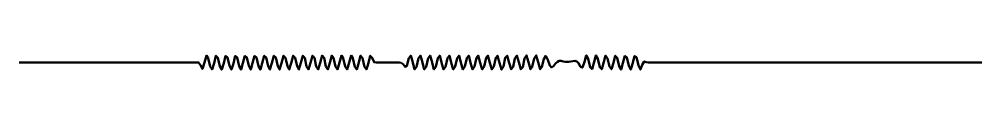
# Model space of a CAD drawing. Extents: x -47 to 452, y 172 to 669.
# Drawn here: x -47.1 to 451.9, y 552.3 to 559.7 of the extents above; entities that cross this region are included whole.
import ezdxf

# ---------------------------------------------------------------- set-up
doc = ezdxf.new("R2010")
doc.units = 0
doc.header["$MEASUREMENT"] = 0
doc.layers.add('Capa 1', color=7, linetype='Continuous', lineweight=0)

# ---------------------------------------------------------------- blocks, each defined once
blk = doc.blocks.new('Block_0')
at = {"layer": 'Capa 1', "color": 18, "lineweight": 50, "true_color": 0x000000}
blk.add_open_spline([(-47.14, 556.06), (-47.14, 556.06), (-46.14, 556.06), (-46.14, 556.06), (-46.14, 556.06), (-45.14, 556.06), (-45.14, 556.06), (-45.14, 556.06), (-44.14, 556.06), (-44.14, 556.06), (-44.14, 556.06), (-43.14, 556.06), (-43.14, 556.06), (-43.14, 556.06), (-42.14, 556.06), (-42.14, 556.06), (-42.14, 556.06), (-41.14, 556.06), (-41.14, 556.06), (-41.14, 556.06), (-40.14, 556.06), (-40.14, 556.06), (-40.14, 556.06), (-39.14, 556.06), (-39.14, 556.06), (-39.14, 556.06), (-38.14, 556.06), (-38.14, 556.06), (-38.14, 556.06), (-37.14, 556.06), (-37.14, 556.06), (-37.14, 556.06), (-36.14, 556.06), (-36.14, 556.06), (-36.14, 556.06), (-35.14, 556.06), (-35.14, 556.06), (-35.14, 556.06), (-34.14, 556.06), (-34.14, 556.06), (-34.14, 556.06), (-33.14, 556.06), (-33.14, 556.06), (-33.14, 556.06), (-32.14, 556.06), (-32.14, 556.06), (-32.14, 556.06), (-31.14, 556.06), (-31.14, 556.06), (-31.14, 556.06), (-30.14, 556.06), (-30.14, 556.06), (-30.14, 556.06), (-29.14, 556.06), (-29.14, 556.06), (-29.14, 556.06), (-28.14, 556.06), (-28.14, 556.06), (-28.14, 556.06), (-27.14, 556.06), (-27.14, 556.06), (-27.14, 556.06), (-26.14, 556.06), (-26.14, 556.06), (-26.14, 556.06), (-25.14, 556.06), (-25.14, 556.06), (-25.14, 556.06), (-24.14, 556.06), (-24.14, 556.06), (-24.14, 556.06), (-23.14, 556.06), (-23.14, 556.06), (-23.14, 556.06), (-22.14, 556.06), (-22.14, 556.06), (-22.14, 556.06), (-21.14, 556.06), (-21.14, 556.06), (-21.14, 556.06), (-20.14, 556.06), (-20.14, 556.06), (-20.14, 556.06), (-19.14, 556.06), (-19.14, 556.06), (-19.14, 556.06), (-18.14, 556.06), (-18.14, 556.06), (-18.14, 556.06), (-17.14, 556.06), (-17.14, 556.06), (-17.14, 556.06), (-16.14, 556.06), (-16.14, 556.06), (-16.14, 556.06), (-15.14, 556.06), (-15.14, 556.06), (-15.14, 556.06), (-14.14, 556.06), (-14.14, 556.06), (-14.14, 556.06), (-13.14, 556.06), (-13.14, 556.06), (-13.14, 556.06), (-12.14, 556.06), (-12.14, 556.06), (-12.14, 556.06), (-11.14, 556.06), (-11.14, 556.06), (-11.14, 556.06), (-10.14, 556.06), (-10.14, 556.06), (-10.14, 556.06), (-9.14, 556.06), (-9.14, 556.06), (-9.14, 556.06), (-8.14, 556.06), (-8.14, 556.06), (-8.14, 556.06), (-7.14, 556.06), (-7.14, 556.06), (-7.14, 556.06), (-6.14, 556.06), (-6.14, 556.06), (-6.14, 556.06), (-5.14, 556.06), (-5.14, 556.06), (-5.14, 556.06), (-4.14, 556.06), (-4.14, 556.06), (-4.14, 556.06), (-3.14, 556.06), (-3.14, 556.06), (-3.14, 556.06), (-2.14, 556.06), (-2.14, 556.06), (-2.14, 556.06), (-1.14, 556.06), (-1.14, 556.06), (-1.14, 556.06), (-0.14, 556.06), (-0.14, 556.06), (-0.14, 556.06), (0.86, 556.06), (0.86, 556.06), (0.86, 556.06), (1.86, 556.06), (1.86, 556.06), (1.86, 556.06), (2.86, 556.06), (2.86, 556.06), (2.86, 556.06), (3.86, 556.06), (3.86, 556.06), (3.86, 556.06), (4.86, 556.06), (4.86, 556.06), (4.86, 556.06), (5.86, 556.06), (5.86, 556.06), (5.86, 556.06), (6.86, 556.06), (6.86, 556.06), (6.86, 556.06), (7.86, 556.06), (7.86, 556.06), (7.86, 556.06), (8.86, 556.06), (8.86, 556.06), (8.86, 556.06), (9.86, 556.06), (9.86, 556.06), (9.86, 556.06), (10.86, 556.06), (10.86, 556.06), (10.86, 556.06), (11.86, 556.06), (11.86, 556.06), (11.86, 556.06), (12.86, 556.06), (12.86, 556.06), (12.86, 556.06), (13.86, 556.06), (13.86, 556.06), (13.86, 556.06), (14.86, 556.06), (14.86, 556.06), (14.86, 556.06), (15.86, 556.06), (15.86, 556.06), (15.86, 556.06), (16.86, 556.06), (16.86, 556.06), (16.86, 556.06), (17.86, 556.06), (17.86, 556.06), (17.86, 556.06), (18.86, 556.06), (18.86, 556.06), (18.86, 556.06), (19.86, 556.06), (19.86, 556.06), (19.86, 556.06), (20.86, 556.06), (20.86, 556.06), (20.86, 556.06), (21.86, 556.06), (21.86, 556.06), (21.86, 556.06), (22.86, 556.06), (22.86, 556.06), (22.86, 556.06), (23.86, 556.06), (23.86, 556.06), (23.86, 556.06), (24.86, 556.06), (24.86, 556.06), (24.86, 556.06), (25.86, 556.06), (25.86, 556.06), (25.86, 556.06), (26.86, 556.06), (26.86, 556.06), (26.86, 556.06), (27.86, 556.06), (27.86, 556.06), (27.86, 556.06), (28.86, 556.06), (28.86, 556.06), (28.86, 556.06), (29.86, 556.06), (29.86, 556.06), (29.86, 556.06), (30.86, 556.06), (30.86, 556.06), (30.86, 556.06), (31.86, 556.06), (31.86, 556.06), (31.86, 556.06), (32.86, 556.06), (32.86, 556.06), (32.86, 556.06), (33.86, 556.06), (33.86, 556.06), (33.86, 556.06), (34.86, 556.06), (34.86, 556.06), (34.86, 556.06), (35.86, 556.06), (35.86, 556.06), (35.86, 556.06), (36.86, 556.06), (36.86, 556.06), (36.86, 556.06), (37.86, 556.06), (37.86, 556.06), (37.86, 556.06), (38.86, 556.06), (38.86, 556.06), (38.86, 556.06), (39.86, 556.06), (39.86, 556.06), (39.86, 556.06), (40.86, 556.06), (40.86, 556.06), (40.86, 556.06), (41.86, 556.06), (41.86, 556.06), (41.86, 556.06), (42.86, 556.06), (42.86, 556.06), (42.86, 556.06), (43.86, 556.06), (43.86, 556.06), (43.86, 556.06), (44.86, 556.06), (44.86, 556.06), (44.86, 556.06), (45.86, 556.06), (45.86, 556.06), (45.86, 556.06), (46.86, 554.62), (46.86, 554.62), (46.86, 554.62), (47.86, 552.72), (47.86, 552.72), (47.86, 552.72), (48.86, 556.1), (48.86, 556.1), (48.86, 556.1), (49.86, 559.65), (49.86, 559.65), (49.86, 559.65), (50.86, 558.28), (50.86, 558.28), (50.86, 558.28), (51.86, 554.01), (51.86, 554.01), (51.86, 554.01), (52.86, 552.47), (52.86, 552.47), (52.86, 552.47), (53.86, 555.76), (53.86, 555.76), (53.86, 555.76), (54.86, 559.51), (54.86, 559.51), (54.86, 559.51), (55.86, 558.53), (55.86, 558.53), (55.86, 558.53), (56.86, 554.14), (56.86, 554.14), (56.86, 554.14), (57.86, 552.4), (57.86, 552.4), (57.86, 552.4), (58.86, 555.67), (58.86, 555.67), (58.86, 555.67), (59.86, 559.47), (59.86, 559.47), (59.86, 559.47), (60.86, 558.61), (60.86, 558.61), (60.86, 558.61), (61.86, 554.24), (61.86, 554.24), (61.86, 554.24), (62.86, 552.35), (62.86, 552.35), (62.86, 552.35), (63.86, 555.6), (63.86, 555.6), (63.86, 555.6), (64.86, 559.49), (64.86, 559.49), (64.86, 559.49), (65.86, 558.62), (65.86, 558.62), (65.86, 558.62), (66.86, 554.21), (66.86, 554.21), (66.86, 554.21), (67.86, 552.36), (67.86, 552.36), (67.86, 552.36), (68.86, 555.64), (68.86, 555.64), (68.86, 555.64), (69.86, 559.47), (69.86, 559.47), (69.86, 559.47), (70.86, 558.62), (70.86, 558.62), (70.86, 558.62), (71.86, 554.23), (71.86, 554.23), (71.86, 554.23), (72.86, 552.36), (72.86, 552.36), (72.86, 552.36), (73.86, 555.62), (73.86, 555.62), (73.86, 555.62), (74.86, 559.49), (74.86, 559.49), (74.86, 559.49), (75.86, 558.61), (75.86, 558.61), (75.86, 558.61), (76.86, 554.19), (76.86, 554.19), (76.86, 554.19), (77.86, 552.36), (77.86, 552.36), (77.86, 552.36), (78.86, 555.65), (78.86, 555.65), (78.86, 555.65), (79.86, 559.51), (79.86, 559.51), (79.86, 559.51), (80.86, 558.58), (80.86, 558.58), (80.86, 558.58), (81.86, 554.16), (81.86, 554.16), (81.86, 554.16), (82.86, 552.37), (82.86, 552.37), (82.86, 552.37), (83.86, 555.69), (83.86, 555.69), (83.86, 555.69), (84.86, 559.52), (84.86, 559.52), (84.86, 559.52), (85.86, 558.55), (85.86, 558.55), (85.86, 558.55), (86.86, 554.13), (86.86, 554.13), (86.86, 554.13), (87.86, 552.38), (87.86, 552.38), (87.86, 552.38), (88.86, 555.73), (88.86, 555.73), (88.86, 555.73), (89.86, 559.54), (89.86, 559.54), (89.86, 559.54), (90.86, 558.53), (90.86, 558.53), (90.86, 558.53), (91.86, 554.1), (91.86, 554.1), (91.86, 554.1), (92.86, 552.39), (92.86, 552.39), (92.86, 552.39), (93.86, 555.77), (93.86, 555.77), (93.86, 555.77), (94.86, 559.55), (94.86, 559.55), (94.86, 559.55), (95.86, 558.5), (95.86, 558.5), (95.86, 558.5), (96.86, 554.06), (96.86, 554.06), (96.86, 554.06), (97.86, 552.4), (97.86, 552.4), (97.86, 552.4), (98.86, 555.81), (98.86, 555.81), (98.86, 555.81), (99.86, 559.57), (99.86, 559.57), (99.86, 559.57), (100.86, 558.47), (100.86, 558.47), (100.86, 558.47), (101.86, 554.03), (101.86, 554.03), (101.86, 554.03), (102.86, 552.41), (102.86, 552.41), (102.86, 552.41), (103.86, 555.85), (103.86, 555.85), (103.86, 555.85), (104.86, 559.58), (104.86, 559.58), (104.86, 559.58), (105.86, 558.44), (105.86, 558.44), (105.86, 558.44), (106.86, 554), (106.86, 554), (106.86, 554), (107.86, 552.42), (107.86, 552.42), (107.86, 552.42), (108.86, 555.88), (108.86, 555.88), (108.86, 555.88), (109.86, 559.6), (109.86, 559.6), (109.86, 559.6), (110.86, 558.41), (110.86, 558.41), (110.86, 558.41), (111.86, 553.97), (111.86, 553.97), (111.86, 553.97), (112.86, 552.43), (112.86, 552.43), (112.86, 552.43), (113.86, 555.92), (113.86, 555.92), (113.86, 555.92), (114.86, 559.61), (114.86, 559.61), (114.86, 559.61), (115.86, 558.38), (115.86, 558.38), (115.86, 558.38), (116.86, 553.93), (116.86, 553.93), (116.86, 553.93), (117.86, 552.44), (117.86, 552.44), (117.86, 552.44), (118.86, 555.96), (118.86, 555.96), (118.86, 555.96), (119.86, 559.62), (119.86, 559.62), (119.86, 559.62), (120.86, 558.35), (120.86, 558.35), (120.86, 558.35), (121.86, 553.9), (121.86, 553.9), (121.86, 553.9), (122.86, 552.45), (122.86, 552.45), (122.86, 552.45), (123.86, 556), (123.86, 556), (123.86, 556), (124.86, 559.63), (124.86, 559.63), (124.86, 559.63), (125.86, 558.32), (125.86, 558.32), (125.86, 558.32), (126.86, 553.87), (126.86, 553.87), (126.86, 553.87), (127.86, 552.46), (127.86, 552.46), (127.86, 552.46), (128.86, 556.01), (128.86, 556.01), (128.86, 556.01), (129.86, 559.63), (129.86, 559.63), (129.86, 559.63), (130.86, 558.31), (130.86, 558.31), (130.86, 558.31), (131.86, 553.87), (131.86, 553.87), (131.86, 553.87), (132.86, 552.48), (132.86, 552.48), (132.86, 552.48), (133.86, 555.91), (133.86, 555.91), (133.86, 555.91), (134.86, 559.58), (134.86, 559.58), (134.86, 559.58), (135.86, 558.45), (135.86, 558.45), (135.86, 558.45), (136.86, 556.16), (136.86, 556.16), (136.86, 556.16), (137.86, 556.06), (137.86, 556.06), (137.86, 556.06), (138.86, 556.06), (138.86, 556.06), (138.86, 556.06), (139.86, 556.06), (139.86, 556.06), (139.86, 556.06), (140.86, 556.06), (140.86, 556.06), (140.86, 556.06), (141.86, 556.06), (141.86, 556.06), (141.86, 556.06), (142.86, 556.06), (142.86, 556.06), (142.86, 556.06), (143.86, 556.06), (143.86, 556.06), (143.86, 556.06), (144.86, 556.06), (144.86, 556.06), (144.86, 556.06), (145.86, 556.06), (145.86, 556.06), (145.86, 556.06), (146.86, 556.06), (146.86, 556.06), (146.86, 556.06), (147.86, 556.06), (147.86, 556.06), (147.86, 556.06), (148.86, 556.06), (148.86, 556.06), (148.86, 556.06), (149.86, 556.04), (149.86, 556.04), (149.86, 556.04), (150.86, 555.82), (150.86, 555.82), (150.86, 555.82), (151.86, 555.09), (151.86, 555.09), (151.86, 555.09), (152.86, 553.82), (152.86, 553.82), (152.86, 553.82), (153.86, 554.35), (153.86, 554.35), (153.86, 554.35), (154.86, 558.22), (154.86, 558.22), (154.86, 558.22), (155.86, 559.65), (155.86, 559.65), (155.86, 559.65), (156.86, 556.04), (156.86, 556.04), (156.86, 556.04), (157.86, 552.46), (157.86, 552.46), (157.86, 552.46), (158.86, 553.86), (158.86, 553.86), (158.86, 553.86), (159.86, 558.26), (159.86, 558.26), (159.86, 558.26), (160.86, 559.64), (160.86, 559.64), (160.86, 559.64), (161.86, 556.09), (161.86, 556.09), (161.86, 556.09), (162.86, 552.48), (162.86, 552.48), (162.86, 552.48), (163.86, 553.83), (163.86, 553.83), (163.86, 553.83), (164.86, 558.27), (164.86, 558.27), (164.86, 558.27), (165.86, 559.65), (165.86, 559.65), (165.86, 559.65), (166.86, 556.05), (166.86, 556.05), (166.86, 556.05), (167.86, 552.46), (167.86, 552.46), (167.86, 552.46), (168.86, 553.86), (168.86, 553.86), (168.86, 553.86), (169.86, 558.3), (169.86, 558.3), (169.86, 558.3), (170.86, 559.63), (170.86, 559.63), (170.86, 559.63), (171.86, 556.05), (171.86, 556.05), (171.86, 556.05), (172.86, 552.46), (172.86, 552.46), (172.86, 552.46), (173.86, 553.86), (173.86, 553.86), (173.86, 553.86), (174.86, 558.31), (174.86, 558.31), (174.86, 558.31), (175.86, 559.64), (175.86, 559.64), (175.86, 559.64), (176.86, 556.01), (176.86, 556.01), (176.86, 556.01), (177.86, 552.45), (177.86, 552.45), (177.86, 552.45), (178.86, 553.89), (178.86, 553.89), (178.86, 553.89), (179.86, 558.34), (179.86, 558.34), (179.86, 558.34), (180.86, 559.63), (180.86, 559.63), (180.86, 559.63), (181.86, 555.97), (181.86, 555.97), (181.86, 555.97), (182.86, 552.44), (182.86, 552.44), (182.86, 552.44), (183.86, 553.93), (183.86, 553.93), (183.86, 553.93), (184.86, 558.37), (184.86, 558.37), (184.86, 558.37), (185.86, 559.61), (185.86, 559.61), (185.86, 559.61), (186.86, 555.93), (186.86, 555.93), (186.86, 555.93), (187.86, 552.43), (187.86, 552.43), (187.86, 552.43), (188.86, 553.96), (188.86, 553.96), (188.86, 553.96), (189.86, 558.4), (189.86, 558.4), (189.86, 558.4), (190.86, 559.6), (190.86, 559.6), (190.86, 559.6), (191.86, 555.89), (191.86, 555.89), (191.86, 555.89), (192.86, 552.42), (192.86, 552.42), (192.86, 552.42), (193.86, 553.99), (193.86, 553.99), (193.86, 553.99), (194.86, 558.43), (194.86, 558.43), (194.86, 558.43), (195.86, 559.59), (195.86, 559.59), (195.86, 559.59), (196.86, 555.86), (196.86, 555.86), (196.86, 555.86), (197.86, 552.41), (197.86, 552.41), (197.86, 552.41), (198.86, 554.02), (198.86, 554.02), (198.86, 554.02), (199.86, 558.46), (199.86, 558.46), (199.86, 558.46), (200.86, 559.57), (200.86, 559.57), (200.86, 559.57), (201.86, 555.82), (201.86, 555.82), (201.86, 555.82), (202.86, 552.4), (202.86, 552.4), (202.86, 552.4), (203.86, 554.05), (203.86, 554.05), (203.86, 554.05), (204.86, 558.49), (204.86, 558.49), (204.86, 558.49), (205.86, 559.55), (205.86, 559.55), (205.86, 559.55), (206.86, 555.87), (206.86, 555.87), (206.86, 555.87), (207.86, 552.56), (207.86, 552.56), (207.86, 552.56), (208.86, 553.85), (208.86, 553.85), (208.86, 553.85), (209.86, 558.11), (209.86, 558.11), (209.86, 558.11), (210.86, 559.66), (210.86, 559.66), (210.86, 559.66), (211.86, 556.28), (211.86, 556.28), (211.86, 556.28), (212.86, 552.54), (212.86, 552.54), (212.86, 552.54), (213.86, 553.68), (213.86, 553.68), (213.86, 553.68), (214.86, 558.12), (214.86, 558.12), (214.86, 558.12), (215.86, 559.71), (215.86, 559.71), (215.86, 559.71), (216.86, 556.24), (216.86, 556.24), (216.86, 556.24), (217.86, 552.53), (217.86, 552.53), (217.86, 552.53), (218.86, 553.71), (218.86, 553.71), (218.86, 553.71), (219.86, 558.15), (219.86, 558.15), (219.86, 558.15), (220.86, 559.7), (220.86, 559.7), (220.86, 559.7), (221.86, 556.21), (221.86, 556.21), (221.86, 556.21), (222.86, 552.52), (222.86, 552.52), (222.86, 552.52), (223.86, 553.71), (223.86, 553.71), (223.86, 553.71), (224.86, 557.75), (224.86, 557.75), (224.86, 557.75), (225.86, 559.46), (225.86, 559.46), (225.86, 559.46), (226.86, 557.41), (226.86, 557.41), (226.86, 557.41), (227.86, 554.48), (227.86, 554.48), (227.86, 554.48), (228.86, 553.45), (228.86, 553.45), (228.86, 553.45), (229.86, 554.22), (229.86, 554.22), (229.86, 554.22), (230.86, 555.47), (230.86, 555.47), (230.86, 555.47), (231.86, 556.38), (231.86, 556.38), (231.86, 556.38), (232.86, 556.85), (232.86, 556.85), (232.86, 556.85), (233.86, 556.86), (233.86, 556.86), (233.86, 556.86), (234.86, 556.64), (234.86, 556.64), (234.86, 556.64), (235.86, 556.44), (235.86, 556.44), (235.86, 556.44), (236.86, 556.33), (236.86, 556.33), (236.86, 556.33), (237.86, 556.41), (237.86, 556.41), (237.86, 556.41), (238.86, 556.6), (238.86, 556.6), (238.86, 556.6), (239.86, 556.68), (239.86, 556.68), (239.86, 556.68), (240.86, 556.82), (240.86, 556.82), (240.86, 556.82), (241.86, 556.64), (241.86, 556.64), (241.86, 556.64), (242.86, 555.65), (242.86, 555.65), (242.86, 555.65), (243.86, 553.79), (243.86, 553.79), (243.86, 553.79), (244.86, 553.42), (244.86, 553.42), (244.86, 553.42), (245.86, 556.41), (245.86, 556.41), (245.86, 556.41), (246.86, 559.69), (246.86, 559.69), (246.86, 559.69), (247.86, 558), (247.86, 558), (247.86, 558), (248.86, 553.57), (248.86, 553.57), (248.86, 553.57), (249.86, 552.59), (249.86, 552.59), (249.86, 552.59), (250.86, 556.42), (250.86, 556.42), (250.86, 556.42), (251.86, 559.74), (251.86, 559.74), (251.86, 559.74), (252.86, 558), (252.86, 558), (252.86, 558), (253.86, 553.63), (253.86, 553.63), (253.86, 553.63), (254.86, 552.57), (254.86, 552.57), (254.86, 552.57), (255.86, 556.33), (255.86, 556.33), (255.86, 556.33), (256.86, 559.67), (256.86, 559.67), (256.86, 559.67), (257.86, 558.14), (257.86, 558.14), (257.86, 558.14), (258.86, 553.9), (258.86, 553.9), (258.86, 553.9), (259.86, 552.52), (259.86, 552.52), (259.86, 552.52), (260.86, 555.88), (260.86, 555.88), (260.86, 555.88), (261.86, 559.52), (261.86, 559.52), (261.86, 559.52), (262.86, 558.48), (262.86, 558.48), (262.86, 558.48), (263.86, 554.1), (263.86, 554.1), (263.86, 554.1), (264.86, 552.4), (264.86, 552.4), (264.86, 552.4), (265.86, 555.72), (265.86, 555.72), (265.86, 555.72), (266.86, 559.43), (266.86, 559.43), (266.86, 559.43), (267.86, 558.62), (267.86, 558.62), (267.86, 558.62), (268.86, 554.32), (268.86, 554.32), (268.86, 554.32), (269.86, 552.36), (269.86, 552.36), (269.86, 552.36), (270.86, 555.41), (270.86, 555.41), (270.86, 555.41), (271.86, 559.36), (271.86, 559.36), (271.86, 559.36), (272.86, 558.8), (272.86, 558.8), (272.86, 558.8), (273.86, 554.48), (273.86, 554.48), (273.86, 554.48), (274.86, 552.34), (274.86, 552.34), (274.86, 552.34), (275.86, 554.86), (275.86, 554.86), (275.86, 554.86), (276.86, 556.63), (276.86, 556.63), (276.86, 556.63), (277.86, 556.27), (277.86, 556.27), (277.86, 556.27), (278.86, 556.06), (278.86, 556.06), (278.86, 556.06), (279.86, 556.06), (279.86, 556.06), (279.86, 556.06), (280.86, 556.06), (280.86, 556.06), (280.86, 556.06), (281.86, 556.06), (281.86, 556.06), (281.86, 556.06), (282.86, 556.06), (282.86, 556.06), (282.86, 556.06), (283.86, 556.06), (283.86, 556.06), (283.86, 556.06), (284.86, 556.06), (284.86, 556.06), (284.86, 556.06), (285.86, 556.06), (285.86, 556.06), (285.86, 556.06), (286.86, 556.06), (286.86, 556.06), (286.86, 556.06), (287.86, 556.06), (287.86, 556.06), (287.86, 556.06), (288.86, 556.06), (288.86, 556.06), (288.86, 556.06), (289.86, 556.06), (289.86, 556.06), (289.86, 556.06), (290.86, 556.06), (290.86, 556.06), (290.86, 556.06), (291.86, 556.06), (291.86, 556.06), (291.86, 556.06), (292.86, 556.06), (292.86, 556.06), (292.86, 556.06), (293.86, 556.06), (293.86, 556.06), (293.86, 556.06), (294.86, 556.06), (294.86, 556.06), (294.86, 556.06), (295.86, 556.06), (295.86, 556.06), (295.86, 556.06), (296.86, 556.06), (296.86, 556.06), (296.86, 556.06), (297.86, 556.06), (297.86, 556.06), (297.86, 556.06), (298.86, 556.06), (298.86, 556.06), (298.86, 556.06), (299.86, 556.06), (299.86, 556.06), (299.86, 556.06), (300.86, 556.06), (300.86, 556.06), (300.86, 556.06), (301.86, 556.06), (301.86, 556.06), (301.86, 556.06), (302.86, 556.06), (302.86, 556.06), (302.86, 556.06), (303.86, 556.06), (303.86, 556.06), (303.86, 556.06), (304.86, 556.06), (304.86, 556.06), (304.86, 556.06), (305.86, 556.06), (305.86, 556.06), (305.86, 556.06), (306.86, 556.06), (306.86, 556.06), (306.86, 556.06), (307.86, 556.06), (307.86, 556.06), (307.86, 556.06), (308.86, 556.06), (308.86, 556.06), (308.86, 556.06), (309.86, 556.06), (309.86, 556.06), (309.86, 556.06), (310.86, 556.06), (310.86, 556.06), (310.86, 556.06), (311.86, 556.06), (311.86, 556.06), (311.86, 556.06), (312.86, 556.06), (312.86, 556.06), (312.86, 556.06), (313.86, 556.06), (313.86, 556.06), (313.86, 556.06), (314.86, 556.06), (314.86, 556.06), (314.86, 556.06), (315.86, 556.06), (315.86, 556.06), (315.86, 556.06), (316.86, 556.06), (316.86, 556.06), (316.86, 556.06), (317.86, 556.06), (317.86, 556.06), (317.86, 556.06), (318.86, 556.06), (318.86, 556.06), (318.86, 556.06), (319.86, 556.06), (319.86, 556.06), (319.86, 556.06), (320.86, 556.06), (320.86, 556.06), (320.86, 556.06), (321.86, 556.06), (321.86, 556.06), (321.86, 556.06), (322.86, 556.06), (322.86, 556.06), (322.86, 556.06), (323.86, 556.06), (323.86, 556.06), (323.86, 556.06), (324.86, 556.06), (324.86, 556.06), (324.86, 556.06), (325.86, 556.06), (325.86, 556.06), (325.86, 556.06), (326.86, 556.06), (326.86, 556.06), (326.86, 556.06), (327.86, 556.06), (327.86, 556.06), (327.86, 556.06), (328.86, 556.06), (328.86, 556.06), (328.86, 556.06), (329.86, 556.06), (329.86, 556.06), (329.86, 556.06), (330.86, 556.06), (330.86, 556.06), (330.86, 556.06), (331.86, 556.06), (331.86, 556.06), (331.86, 556.06), (332.86, 556.06), (332.86, 556.06), (332.86, 556.06), (333.86, 556.06), (333.86, 556.06), (333.86, 556.06), (334.86, 556.06), (334.86, 556.06), (334.86, 556.06), (335.86, 556.06), (335.86, 556.06), (335.86, 556.06), (336.86, 556.06), (336.86, 556.06), (336.86, 556.06), (337.86, 556.06), (337.86, 556.06), (337.86, 556.06), (338.86, 556.06), (338.86, 556.06), (338.86, 556.06), (339.86, 556.06), (339.86, 556.06), (339.86, 556.06), (340.86, 556.06), (340.86, 556.06), (340.86, 556.06), (341.86, 556.06), (341.86, 556.06), (341.86, 556.06), (342.86, 556.06), (342.86, 556.06), (342.86, 556.06), (343.86, 556.06), (343.86, 556.06), (343.86, 556.06), (344.86, 556.06), (344.86, 556.06), (344.86, 556.06), (345.86, 556.06), (345.86, 556.06), (345.86, 556.06), (346.86, 556.06), (346.86, 556.06), (346.86, 556.06), (347.86, 556.06), (347.86, 556.06), (347.86, 556.06), (348.86, 556.06), (348.86, 556.06), (348.86, 556.06), (349.86, 556.06), (349.86, 556.06), (349.86, 556.06), (350.86, 556.06), (350.86, 556.06), (350.86, 556.06), (351.86, 556.06), (351.86, 556.06), (351.86, 556.06), (352.86, 556.06), (352.86, 556.06), (352.86, 556.06), (353.86, 556.06), (353.86, 556.06), (353.86, 556.06), (354.86, 556.06), (354.86, 556.06), (354.86, 556.06), (355.86, 556.06), (355.86, 556.06), (355.86, 556.06), (356.86, 556.06), (356.86, 556.06), (356.86, 556.06), (357.86, 556.06), (357.86, 556.06), (357.86, 556.06), (358.86, 556.06), (358.86, 556.06), (358.86, 556.06), (359.86, 556.06), (359.86, 556.06), (359.86, 556.06), (360.86, 556.06), (360.86, 556.06), (360.86, 556.06), (361.86, 556.06), (361.86, 556.06), (361.86, 556.06), (362.86, 556.06), (362.86, 556.06), (362.86, 556.06), (363.86, 556.06), (363.86, 556.06), (363.86, 556.06), (364.86, 556.06), (364.86, 556.06), (364.86, 556.06), (365.86, 556.06), (365.86, 556.06), (365.86, 556.06), (366.86, 556.06), (366.86, 556.06), (366.86, 556.06), (367.86, 556.06), (367.86, 556.06), (367.86, 556.06), (368.86, 556.06), (368.86, 556.06), (368.86, 556.06), (369.86, 556.06), (369.86, 556.06), (369.86, 556.06), (370.86, 556.06), (370.86, 556.06), (370.86, 556.06), (371.86, 556.06), (371.86, 556.06), (371.86, 556.06), (372.86, 556.06), (372.86, 556.06), (372.86, 556.06), (373.86, 556.06), (373.86, 556.06), (373.86, 556.06), (374.86, 556.06), (374.86, 556.06), (374.86, 556.06), (375.86, 556.06), (375.86, 556.06), (375.86, 556.06), (376.86, 556.06), (376.86, 556.06), (376.86, 556.06), (377.86, 556.06), (377.86, 556.06), (377.86, 556.06), (378.86, 556.06), (378.86, 556.06), (378.86, 556.06), (379.86, 556.06), (379.86, 556.06), (379.86, 556.06), (380.86, 556.06), (380.86, 556.06), (380.86, 556.06), (381.86, 556.06), (381.86, 556.06), (381.86, 556.06), (382.86, 556.06), (382.86, 556.06), (382.86, 556.06), (383.86, 556.06), (383.86, 556.06), (383.86, 556.06), (384.86, 556.06), (384.86, 556.06), (384.86, 556.06), (385.86, 556.06), (385.86, 556.06), (385.86, 556.06), (386.86, 556.06), (386.86, 556.06), (386.86, 556.06), (387.86, 556.06), (387.86, 556.06), (387.86, 556.06), (388.86, 556.06), (388.86, 556.06), (388.86, 556.06), (389.86, 556.06), (389.86, 556.06), (389.86, 556.06), (390.86, 556.06), (390.86, 556.06), (390.86, 556.06), (391.86, 556.06), (391.86, 556.06), (391.86, 556.06), (392.86, 556.06), (392.86, 556.06), (392.86, 556.06), (393.86, 556.06), (393.86, 556.06), (393.86, 556.06), (394.86, 556.06), (394.86, 556.06), (394.86, 556.06), (395.86, 556.06), (395.86, 556.06), (395.86, 556.06), (396.86, 556.06), (396.86, 556.06), (396.86, 556.06), (397.86, 556.06), (397.86, 556.06), (397.86, 556.06), (398.86, 556.06), (398.86, 556.06), (398.86, 556.06), (399.86, 556.06), (399.86, 556.06), (399.86, 556.06), (400.86, 556.06), (400.86, 556.06), (400.86, 556.06), (401.86, 556.06), (401.86, 556.06), (401.86, 556.06), (402.86, 556.06), (402.86, 556.06), (402.86, 556.06), (403.86, 556.06), (403.86, 556.06), (403.86, 556.06), (404.86, 556.06), (404.86, 556.06), (404.86, 556.06), (405.86, 556.06), (405.86, 556.06), (405.86, 556.06), (406.86, 556.06), (406.86, 556.06), (406.86, 556.06), (407.86, 556.06), (407.86, 556.06), (407.86, 556.06), (408.86, 556.06), (408.86, 556.06), (408.86, 556.06), (409.86, 556.06), (409.86, 556.06), (409.86, 556.06), (410.86, 556.06), (410.86, 556.06), (410.86, 556.06), (411.86, 556.06), (411.86, 556.06), (411.86, 556.06), (412.86, 556.06), (412.86, 556.06), (412.86, 556.06), (413.86, 556.06), (413.86, 556.06), (413.86, 556.06), (414.86, 556.06), (414.86, 556.06), (414.86, 556.06), (415.86, 556.06), (415.86, 556.06), (415.86, 556.06), (416.86, 556.06), (416.86, 556.06), (416.86, 556.06), (417.86, 556.06), (417.86, 556.06), (417.86, 556.06), (418.86, 556.06), (418.86, 556.06), (418.86, 556.06), (419.86, 556.06), (419.86, 556.06), (419.86, 556.06), (420.86, 556.06), (420.86, 556.06), (420.86, 556.06), (421.86, 556.06), (421.86, 556.06), (421.86, 556.06), (422.86, 556.06), (422.86, 556.06), (422.86, 556.06), (423.86, 556.06), (423.86, 556.06), (423.86, 556.06), (424.86, 556.06), (424.86, 556.06), (424.86, 556.06), (425.86, 556.06), (425.86, 556.06), (425.86, 556.06), (426.86, 556.06), (426.86, 556.06), (426.86, 556.06), (427.86, 556.06), (427.86, 556.06), (427.86, 556.06), (428.86, 556.06), (428.86, 556.06), (428.86, 556.06), (429.86, 556.06), (429.86, 556.06), (429.86, 556.06), (430.86, 556.06), (430.86, 556.06), (430.86, 556.06), (431.86, 556.06), (431.86, 556.06), (431.86, 556.06), (432.86, 556.06), (432.86, 556.06), (432.86, 556.06), (433.86, 556.06), (433.86, 556.06), (433.86, 556.06), (434.86, 556.06), (434.86, 556.06), (434.86, 556.06), (435.86, 556.06), (435.86, 556.06), (435.86, 556.06), (436.86, 556.06), (436.86, 556.06), (436.86, 556.06), (437.86, 556.06), (437.86, 556.06), (437.86, 556.06), (438.86, 556.06), (438.86, 556.06), (438.86, 556.06), (439.86, 556.06), (439.86, 556.06), (439.86, 556.06), (440.86, 556.06), (440.86, 556.06), (440.86, 556.06), (441.86, 556.06), (441.86, 556.06), (441.86, 556.06), (442.86, 556.06), (442.86, 556.06), (442.86, 556.06), (443.86, 556.06), (443.86, 556.06), (443.86, 556.06), (444.86, 556.06), (444.86, 556.06), (444.86, 556.06), (445.86, 556.06), (445.86, 556.06), (445.86, 556.06), (446.86, 556.06), (446.86, 556.06), (446.86, 556.06), (447.86, 556.06), (447.86, 556.06), (447.86, 556.06), (448.86, 556.06), (448.86, 556.06), (448.86, 556.06), (449.86, 556.06), (449.86, 556.06), (449.86, 556.06), (450.86, 556.06), (450.86, 556.06), (450.86, 556.06), (451.86, 556.06), (451.86, 556.06)], degree=3, knots=[0, 0, 0, 0, 1, 1, 1, 2, 2, 2, 3, 3, 3, 4, 4, 4, 5, 5, 5, 6, 6, 6, 7, 7, 7, 8, 8, 8, 9, 9, 9, 10, 10, 10, 11, 11, 11, 12, 12, 12, 13, 13, 13, 14, 14, 14, 15, 15, 15, 16, 16, 16, 17, 17, 17, 18, 18, 18, 19, 19, 19, 20, 20, 20, 21, 21, 21, 22, 22, 22, 23, 23, 23, 24, 24, 24, 25, 25, 25, 26, 26, 26, 27, 27, 27, 28, 28, 28, 29, 29, 29, 30, 30, 30, 31, 31, 31, 32, 32, 32, 33, 33, 33, 34, 34, 34, 35, 35, 35, 36, 36, 36, 37, 37, 37, 38, 38, 38, 39, 39, 39, 40, 40, 40, 41, 41, 41, 42, 42, 42, 43, 43, 43, 44, 44, 44, 45, 45, 45, 46, 46, 46, 47, 47, 47, 48, 48, 48, 49, 49, 49, 50, 50, 50, 51, 51, 51, 52, 52, 52, 53, 53, 53, 54, 54, 54, 55, 55, 55, 56, 56, 56, 57, 57, 57, 58, 58, 58, 59, 59, 59, 60, 60, 60, 61, 61, 61, 62, 62, 62, 63, 63, 63, 64, 64, 64, 65, 65, 65, 66, 66, 66, 67, 67, 67, 68, 68, 68, 69, 69, 69, 70, 70, 70, 71, 71, 71, 72, 72, 72, 73, 73, 73, 74, 74, 74, 75, 75, 75, 76, 76, 76, 77, 77, 77, 78, 78, 78, 79, 79, 79, 80, 80, 80, 81, 81, 81, 82, 82, 82, 83, 83, 83, 84, 84, 84, 85, 85, 85, 86, 86, 86, 87, 87, 87, 88, 88, 88, 89, 89, 89, 90, 90, 90, 91, 91, 91, 92, 92, 92, 93, 93, 93, 94, 94, 94, 95, 95, 95, 96, 96, 96, 97, 97, 97, 98, 98, 98, 99, 99, 99, 100, 100, 100, 101, 101, 101, 102, 102, 102, 103, 103, 103, 104, 104, 104, 105, 105, 105, 106, 106, 106, 107, 107, 107, 108, 108, 108, 109, 109, 109, 110, 110, 110, 111, 111, 111, 112, 112, 112, 113, 113, 113, 114, 114, 114, 115, 115, 115, 116, 116, 116, 117, 117, 117, 118, 118, 118, 119, 119, 119, 120, 120, 120, 121, 121, 121, 122, 122, 122, 123, 123, 123, 124, 124, 124, 125, 125, 125, 126, 126, 126, 127, 127, 127, 128, 128, 128, 129, 129, 129, 130, 130, 130, 131, 131, 131, 132, 132, 132, 133, 133, 133, 134, 134, 134, 135, 135, 135, 136, 136, 136, 137, 137, 137, 138, 138, 138, 139, 139, 139, 140, 140, 140, 141, 141, 141, 142, 142, 142, 143, 143, 143, 144, 144, 144, 145, 145, 145, 146, 146, 146, 147, 147, 147, 148, 148, 148, 149, 149, 149, 150, 150, 150, 151, 151, 151, 152, 152, 152, 153, 153, 153, 154, 154, 154, 155, 155, 155, 156, 156, 156, 157, 157, 157, 158, 158, 158, 159, 159, 159, 160, 160, 160, 161, 161, 161, 162, 162, 162, 163, 163, 163, 164, 164, 164, 165, 165, 165, 166, 166, 166, 167, 167, 167, 168, 168, 168, 169, 169, 169, 170, 170, 170, 171, 171, 171, 172, 172, 172, 173, 173, 173, 174, 174, 174, 175, 175, 175, 176, 176, 176, 177, 177, 177, 178, 178, 178, 179, 179, 179, 180, 180, 180, 181, 181, 181, 182, 182, 182, 183, 183, 183, 184, 184, 184, 185, 185, 185, 186, 186, 186, 187, 187, 187, 188, 188, 188, 189, 189, 189, 190, 190, 190, 191, 191, 191, 192, 192, 192, 193, 193, 193, 194, 194, 194, 195, 195, 195, 196, 196, 196, 197, 197, 197, 198, 198, 198, 199, 199, 199, 200, 200, 200, 201, 201, 201, 202, 202, 202, 203, 203, 203, 204, 204, 204, 205, 205, 205, 206, 206, 206, 207, 207, 207, 208, 208, 208, 209, 209, 209, 210, 210, 210, 211, 211, 211, 212, 212, 212, 213, 213, 213, 214, 214, 214, 215, 215, 215, 216, 216, 216, 217, 217, 217, 218, 218, 218, 219, 219, 219, 220, 220, 220, 221, 221, 221, 222, 222, 222, 223, 223, 223, 224, 224, 224, 225, 225, 225, 226, 226, 226, 227, 227, 227, 228, 228, 228, 229, 229, 229, 230, 230, 230, 231, 231, 231, 232, 232, 232, 233, 233, 233, 234, 234, 234, 235, 235, 235, 236, 236, 236, 237, 237, 237, 238, 238, 238, 239, 239, 239, 240, 240, 240, 241, 241, 241, 242, 242, 242, 243, 243, 243, 244, 244, 244, 245, 245, 245, 246, 246, 246, 247, 247, 247, 248, 248, 248, 249, 249, 249, 250, 250, 250, 251, 251, 251, 252, 252, 252, 253, 253, 253, 254, 254, 254, 255, 255, 255, 256, 256, 256, 257, 257, 257, 258, 258, 258, 259, 259, 259, 260, 260, 260, 261, 261, 261, 262, 262, 262, 263, 263, 263, 264, 264, 264, 265, 265, 265, 266, 266, 266, 267, 267, 267, 268, 268, 268, 269, 269, 269, 270, 270, 270, 271, 271, 271, 272, 272, 272, 273, 273, 273, 274, 274, 274, 275, 275, 275, 276, 276, 276, 277, 277, 277, 278, 278, 278, 279, 279, 279, 280, 280, 280, 281, 281, 281, 282, 282, 282, 283, 283, 283, 284, 284, 284, 285, 285, 285, 286, 286, 286, 287, 287, 287, 288, 288, 288, 289, 289, 289, 290, 290, 290, 291, 291, 291, 292, 292, 292, 293, 293, 293, 294, 294, 294, 295, 295, 295, 296, 296, 296, 297, 297, 297, 298, 298, 298, 299, 299, 299, 300, 300, 300, 301, 301, 301, 302, 302, 302, 303, 303, 303, 304, 304, 304, 305, 305, 305, 306, 306, 306, 307, 307, 307, 308, 308, 308, 309, 309, 309, 310, 310, 310, 311, 311, 311, 312, 312, 312, 313, 313, 313, 314, 314, 314, 315, 315, 315, 316, 316, 316, 317, 317, 317, 318, 318, 318, 319, 319, 319, 320, 320, 320, 321, 321, 321, 322, 322, 322, 323, 323, 323, 324, 324, 324, 325, 325, 325, 326, 326, 326, 327, 327, 327, 328, 328, 328, 329, 329, 329, 330, 330, 330, 331, 331, 331, 332, 332, 332, 333, 333, 333, 334, 334, 334, 335, 335, 335, 336, 336, 336, 337, 337, 337, 338, 338, 338, 339, 339, 339, 340, 340, 340, 341, 341, 341, 342, 342, 342, 343, 343, 343, 344, 344, 344, 345, 345, 345, 346, 346, 346, 347, 347, 347, 348, 348, 348, 349, 349, 349, 350, 350, 350, 351, 351, 351, 352, 352, 352, 353, 353, 353, 354, 354, 354, 355, 355, 355, 356, 356, 356, 357, 357, 357, 358, 358, 358, 359, 359, 359, 360, 360, 360, 361, 361, 361, 362, 362, 362, 363, 363, 363, 364, 364, 364, 365, 365, 365, 366, 366, 366, 367, 367, 367, 368, 368, 368, 369, 369, 369, 370, 370, 370, 371, 371, 371, 372, 372, 372, 373, 373, 373, 374, 374, 374, 375, 375, 375, 376, 376, 376, 377, 377, 377, 378, 378, 378, 379, 379, 379, 380, 380, 380, 381, 381, 381, 382, 382, 382, 383, 383, 383, 384, 384, 384, 385, 385, 385, 386, 386, 386, 387, 387, 387, 388, 388, 388, 389, 389, 389, 390, 390, 390, 391, 391, 391, 392, 392, 392, 393, 393, 393, 394, 394, 394, 395, 395, 395, 396, 396, 396, 397, 397, 397, 398, 398, 398, 399, 399, 399, 400, 400, 400, 401, 401, 401, 402, 402, 402, 403, 403, 403, 404, 404, 404, 405, 405, 405, 406, 406, 406, 407, 407, 407, 408, 408, 408, 409, 409, 409, 410, 410, 410, 411, 411, 411, 412, 412, 412, 413, 413, 413, 414, 414, 414, 415, 415, 415, 416, 416, 416, 417, 417, 417, 418, 418, 418, 419, 419, 419, 420, 420, 420, 421, 421, 421, 422, 422, 422, 423, 423, 423, 424, 424, 424, 425, 425, 425, 426, 426, 426, 427, 427, 427, 428, 428, 428, 429, 429, 429, 430, 430, 430, 431, 431, 431, 432, 432, 432, 433, 433, 433, 434, 434, 434, 435, 435, 435, 436, 436, 436, 437, 437, 437, 438, 438, 438, 439, 439, 439, 440, 440, 440, 441, 441, 441, 442, 442, 442, 443, 443, 443, 444, 444, 444, 445, 445, 445, 446, 446, 446, 447, 447, 447, 448, 448, 448, 449, 449, 449, 450, 450, 450, 451, 451, 451, 452, 452, 452, 453, 453, 453, 454, 454, 454, 455, 455, 455, 456, 456, 456, 457, 457, 457, 458, 458, 458, 459, 459, 459, 460, 460, 460, 461, 461, 461, 462, 462, 462, 463, 463, 463, 464, 464, 464, 465, 465, 465, 466, 466, 466, 467, 467, 467, 468, 468, 468, 469, 469, 469, 470, 470, 470, 471, 471, 471, 472, 472, 472, 473, 473, 473, 474, 474, 474, 475, 475, 475, 476, 476, 476, 477, 477, 477, 478, 478, 478, 479, 479, 479, 480, 480, 480, 481, 481, 481, 482, 482, 482, 483, 483, 483, 484, 484, 484, 485, 485, 485, 486, 486, 486, 487, 487, 487, 488, 488, 488, 489, 489, 489, 490, 490, 490, 491, 491, 491, 492, 492, 492, 493, 493, 493, 494, 494, 494, 495, 495, 495, 496, 496, 496, 497, 497, 497, 498, 498, 498, 499, 499, 499, 499], dxfattribs=at)

msp = doc.modelspace()

# ---------------------------------------------------------------- block references
at = {"layer": 'Capa 1'}
msp.add_blockref('Block_0', (0, 0), dxfattribs=at)

doc.saveas('drawing.dxf')
